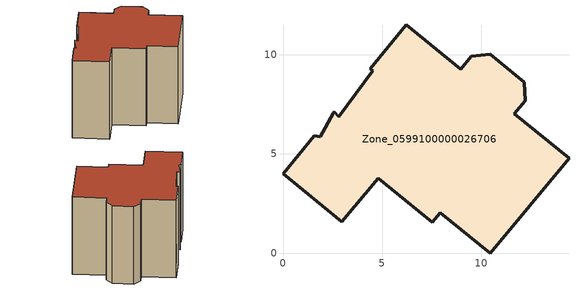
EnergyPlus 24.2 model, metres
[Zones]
Zone_0599100000026706
 floor ground (C_G): 1.88,5.86 2.53,7.04 2.59,7.11 2.82,6.88 4.52,9.19 4.4,9.29 6.23,11.5 8.96,9.26 9.51,9.93 10.47,10.02 12.17,8.62 12.23,7.69 11.68,7.02 14.43,4.78 10.45,0 7.93,2.04 7.54,1.56 4.8,3.77 2.98,1.58 0,3.99 1.59,5.91 z0
 wall outside (C_F): 14.43,4.78 11.68,7.02 12.23,7.69 12.17,8.62 10.47,10.02 9.51,9.93 8.96,9.26 6.23,11.5 4.4,9.29 4.52,9.19 2.82,6.88 2.59,7.11 2.53,7.04 1.88,5.86 1.59,5.91 0,3.99 2.98,1.58 4.8,3.77 7.54,1.56 7.93,2.04 10.45,0 14.43,4.78 z0:9.12
 roof outside (C_R): 1.88,5.86 1.59,5.91 0,3.99 2.98,1.58 4.8,3.77 7.54,1.56 7.93,2.04 10.45,0 14.43,4.78 11.68,7.02 12.23,7.69 12.17,8.62 10.47,10.02 9.51,9.93 8.96,9.26 6.23,11.5 4.4,9.29 4.52,9.19 2.82,6.88 2.59,7.11 2.53,7.04 z9.12
[BUILDING]
Pand.0599100000026706: North Axis=0; Terrain=City; Loads Convergence Tolerance Value=0.04; Temperature Convergence Tolerance Value=0.4; Solar Distribution=FullExterior; Maximum Number of Warmup Days=25; Minimum Number of Warmup Days=1
[Site:Location]
Rotterdam.The.Hague.AP_ZH_NLD Design_Conditions: Latitude=51.96; Longitude=4.45; Time Zone=1; Elevation=-4.5
[SITE:GROUNDTEMPERATURE:BUILDINGSURFACE]
18, 18, 18, 18, 18, 18, 18, 18, 18, 18, 18, 18
[MATERIAL] Thermal Absorptance=0.9; Solar Absorptance=0.7; Visible Absorptance=0.7
Name | Roughness | Thickness | Conductivity | Density | Specific Heat
G.D.1965 | MediumSmooth | 0.15 | 1 | 540 | 1210
F.D.1965 | Rough | 0.3 | 0.857143 | 1920 | 840
R.D.1965 | MediumRough | 0.2 | 0.08 | 1500 | 1000
[CONSTRUCTION]
C_G: G.D.1965
C_F: F.D.1965
C_R: R.D.1965
[ZONE]
Zone_0599100000026706: Type=1; Multiplier=1; Ceiling Height=Autocalculate; Volume=Autocalculate; Floor Area=autocalculate; Part of Total Floor Area=Yes
[ZONEINFILTRATION:DESIGNFLOWRATE]
Infil_Zone_0599100000026706: Zone or ZoneList or Space or SpaceList=Zone_0599100000026706; Schedule=AlwaysOn; Design Flow Rate Calculation Method=Flow/Area; Flow Rate per Floor Area=0.0042; Constant Term Coefficient=1; Temperature Term Coefficient=0; Velocity Term Coefficient=0; Velocity Squared Term Coefficient=0
[HVACTEMPLATE:ZONE:IDEALLOADSAIRSYSTEM]
Zone_0599100000026706: Maximum Heating Supply Air Temperature=50; Minimum Cooling Supply Air Temperature=13; Maximum Heating Supply Air Humidity Ratio=0.0156; Minimum Cooling Supply Air Humidity Ratio=0.0077; Heating Limit=NoLimit; Cooling Limit=NoLimit; Dehumidification Control Type=ConstantSensibleHeatRatio; Cooling Sensible Heat Ratio=0.7; Dehumidification Setpoint=60; Humidification Control Type=None; Humidification Setpoint=30; Outdoor Air Method=None; Outdoor Air Flow Rate per Person=0.00944; Outdoor Air Flow Rate per Zone Floor Area=0; Outdoor Air Flow Rate per Zone=0; Demand Controlled Ventilation Type=None; Outdoor Air Economizer Type=NoEconomizer; Heat Recovery Type=None; Sensible Heat Recovery Effectiveness=0.7; Latent Heat Recovery Effectiveness=0.65
[ZONECONTROL:THERMOSTAT]
ThermostatControl_Zone_0599100000026706: Zone or ZoneList=Zone_0599100000026706; Control Type Schedule=DualSetpointControlType; Control 1=Thermostat_Zone_0599100000026706; Temperature Difference Between Cutout And Setpoint=0
[THERMOSTATSETPOINT:DUALSETPOINT]
Thermostat_Zone_0599100000026706: Heating Setpoint Temperature Schedule=HeatingSetpoint_Zone_0599100000026706; Cooling Setpoint Temperature Schedule=CoolingSetpoint_Zone_0599100000026706
[SCHEDULE:COMPACT]
HeatingSetpoint_Zone_0599100000026706: Through: 12/31, For: AllDays, Until: 24:00, 21
CoolingSetpoint_Zone_0599100000026706: Through: 12/31, For: AllDays, Until: 24:00, 24
DualSetpointControlType: Through: 12/31, For: AllDays, Until: 24:00, 4
AlwaysOn: Through: 12/31, For: AllDays, Until: 24:00, 1
